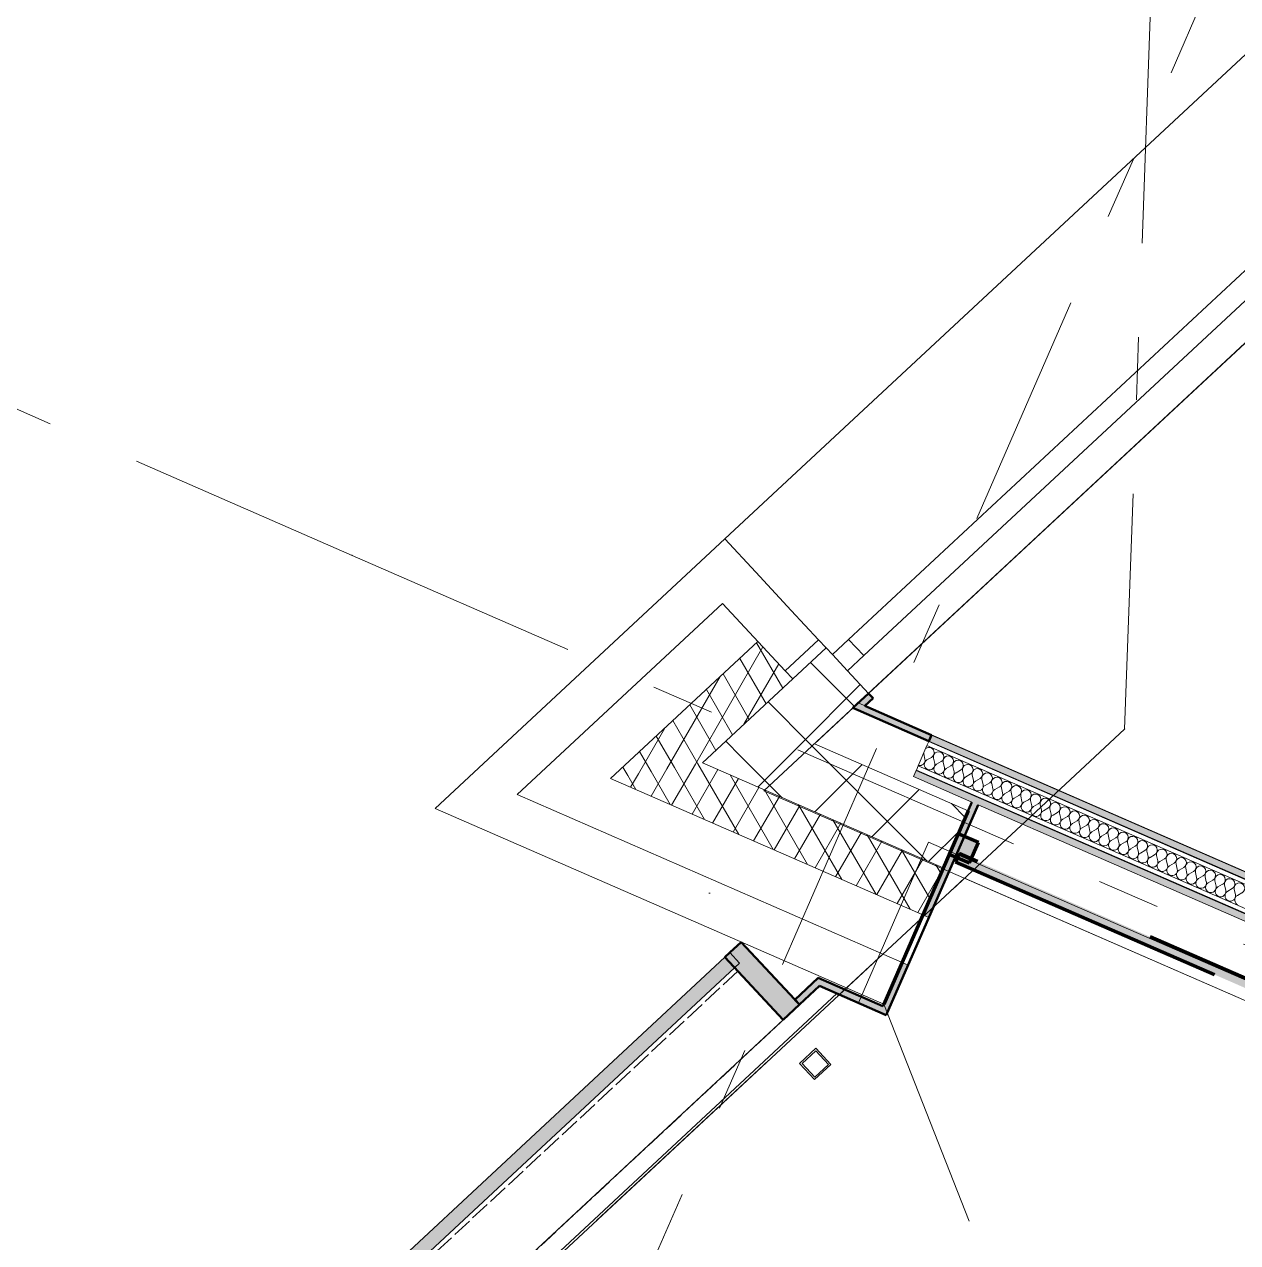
# Model space of a CAD drawing. Header units: millimetres. Extents: x -50172 to 258853, y -59787 to 25069.
# Drawn here: x 167537 to 170266, y -1132 to 1608 of the extents above; entities that cross this region are included whole.
import ezdxf
from ezdxf.enums import TextEntityAlignment as Align

# ---------------------------------------------------------------- set-up
doc = ezdxf.new("R2010")
doc.units = ezdxf.units.MM
doc.header["$MEASUREMENT"] = 0
for name, pattern in [('Double Dashed', [1093.611073, 529.166651, -211.666656, 141.111112, -211.666656]), ('Hidden Line', [55, 45, -10]), ('Long Dashed', [1058.333302, 634.99999, -423.333311])]:
    doc.linetypes.add(name, pattern=pattern)
for name, color, linetype, lineweight in [('0_Pen_No__1', 7, 'Continuous', 13), ('A-20-M_Floor_Slab_Pen_No__89', 8, 'Continuous', 20), ('A-25-M_Wall_Ext_Existing_HUB_Pen_No__1', 7, 'Continuous', 13), ('A-25-M_Wall_Int_Pen_No__1', 7, 'Continuous', 13), ('ArchiCAD Windows_Pen_No__1', 7, 'Continuous', 13), ('ArchiCAD Windows_Pen_No__83', 8, 'Continuous', 20), ('COLUMN.IFC Import_Pen_No__2', 8, 'Continuous', 15), ('Demolished_A-25-M_Curtain_Wall_Pen_No__175', 1, 'Continuous', 35), ('Demolished_A-25-M_Curtain_Wall_Pen_No__177', 1, 'Continuous', 70), ('Demolished_A-25-M_Wall_Ext_Existing_HUB_Pen_No__177', 1, 'Continuous', 70), ('New_A-20-M_Floor_Slab_Pen_No__89', 8, 'Continuous', 20), ('New_A-25-M_Curtain_Wall_Pen_No__1', 7, 'Continuous', 13), ('New_A-25-M_Curtain_Wall_Pen_No__155', 5, 'Continuous', 35), ('New_A-25-M_Curtain_Wall_Pen_No__87', 8, 'Continuous', 20), ('New_ArchiCAD Zone Stamps_Pen_No__9', 7, 'Continuous', 13)]:
    doc.layers.add(name, color=color, linetype=linetype, lineweight=lineweight)
for name, color, linetype in [('A-15-MG_Structural_Grid', 7, 'Continuous'), ('A-20-M_Floor_Slab', 7, 'Continuous'), ('A-25-M_Wall_Ext_Existing_HUB', 7, 'Continuous'), ('A-25-M_Wall_Int', 7, 'Continuous'), ('ArchiCAD Windows', 7, 'Continuous'), ('COLUMN.IFC Import', 7, 'Continuous'), ('Demolished_A-25-M_Curtain_Wall', 7, 'Continuous'), ('Demolished_A-25-M_Wall_Ext_Existing_HUB', 7, 'Continuous'), ('New_A-05-M_Gross_Int_Circulation', 7, 'Continuous'), ('New_A-15-MG_Structural_Grid_Phase_2', 7, 'Continuous'), ('New_A-20-M_Floor_Slab', 7, 'Continuous'), ('New_A-25-M_Curtain_Wall', 7, 'Continuous'), ('New_A-35-M_FFE-Zone', 7, 'Continuous')]:
    doc.layers.add(name, color=color, linetype=linetype)
for name, color, linetype, lineweight, true_color in [('A-15-MG_Structural_Grid_Pen_No__163', 7, 'Continuous', 0, 0x750077), ('A-25-M_Wall_Ext_Existing_HUB_Pen_No__103', 7, 'Continuous', 15, 0xa6a6a6), ('A-25-M_Wall_Ext_Existing_HUB_Pen_No__107', 7, 'Continuous', 15, 0xa6a6a6), ('A-25-M_Wall_Ext_Existing_HUB_Pen_No__43', 7, 'Continuous', 30, 0x444444), ('A-25-M_Wall_Int_Pen_No__107', 7, 'Continuous', 15, 0xa6a6a6), ('A-25-M_Wall_Int_Pen_No__27', 7, 'Continuous', 50, 0x2a2a2a), ('ArchiCAD Windows_Pen_No__23', 7, 'Continuous', 30, 0x2a2a2a), ('ArchiCAD Windows_Pen_No__43', 7, 'Continuous', 30, 0x444444), ('New_A-05-M_Gross_Int_Circulation_Pen_No__74', 7, 'Continuous', 20, 0x606060), ('New_A-15-MG_Structural_Grid_Phase_2_Pen_No__222', 7, 'Continuous', 13, 0x65af33), ('New_A-25-M_Curtain_Wall_Pen_No__27', 7, 'Continuous', 50, 0x2a2a2a), ('New_A-35-M_FFE-Zone_Pen_No__74', 7, 'Continuous', 20, 0x606060)]:
    doc.layers.add(name, color=color, linetype=linetype, lineweight=lineweight, true_color=true_color)
doc.styles.add('GENERATED_STYLE_1', font='')
doc.styles.add('GENERATED_STYLE_3', font='')
doc.styles.add('GENERATED_STYLE_4', font='')
doc.styles.get('GENERATED_STYLE_1').set_extended_font_data('Arial', bold=True)
doc.styles.get('GENERATED_STYLE_3').set_extended_font_data('Arial')
doc.styles.get('GENERATED_STYLE_4').set_extended_font_data('Swis721 BT')
pattern_1 = [(103.99, (168558.7, 0), (-1138, 451.3), [0, -965.2, 0, -1079.5, 0, -1031.88]), (73.99, (168558.7, 0), (-1195.1, 1745.3), [0, -520.7, 0, -869.95, 0, -333.38]), (33.994, (168247.2, -716.2), (785.4, 1814.8), [0, -317.5, 0, -1143, 0, -1492.25]), (23.99, (168247.2, -716.2), (250.3, 1972.8), [0, -158.75, 0, -749.3, 0, -857.25])]
pattern_2 = [(60, (168558.73, 0), (-43.3013, 25), []), (120, (168558.73, 0), (43.3013, 25), [])]
pattern_3 = [(45, (168558.73, 0), (-91.924, 91.924), []), (135, (168558.73, 0), (91.924, 91.924), [])]

# ---------------------------------------------------------------- blocks, each defined once
blk = doc.blocks.new('Fabrication Lab B_INB 1104_22_3', base_point=(165972.3, -8487.4))
at = {"layer": 'New_A-35-M_FFE-Zone_Pen_No__74', "linetype": 'Continuous'}
for p, q in [((169570.8, -230.8), (169413.2, -592.4)), ((172763.7, -1619.5), (169570.8, -230.8)), ((169364.5, -571.1), (165572.1, -4100.2)), ((169413.2, -592.4), (169364.5, -571.1))]:
    blk.add_line(p, q, dxfattribs=at)
at = {"layer": 'New_ArchiCAD Zone Stamps_Pen_No__9'}
for tag, height, style, p in [('ROOM_NAME', 250, 'GENERATED_STYLE_1', (165104.6, -6912.5)), ('zoneNameLine2', 250, 'GENERATED_STYLE_1', (164916.1, -7344.7)), ('ROOM_NUMBER', 200, 'GENERATED_STYLE_3', (164727.7, -7765.4)), ('measuredAreaCode', 200, 'GENERATED_STYLE_3', (164570.7, -8125.5)), ('DUMMY_649', 200, 'GENERATED_STYLE_3', (164878.1, -8259.5)), ('DUMMY_650', 200, 'GENERATED_STYLE_3', (165367.4, -8472.9)), ('DUMMY_651', 133.3, 'GENERATED_STYLE_3', (165646.7, -8579.4))]:
    blk.add_attdef(tag, text='', height=height, rotation=336.4404, dxfattribs=dict(at, style=style)).set_placement(p, align=Align.TOP_LEFT)
blk = doc.blocks.new('Hub Circulation-First_INB 1250_23_3', base_point=(174691.3, 2516.9))
at = {"layer": 'New_A-05-M_Gross_Int_Circulation_Pen_No__74', "linetype": 'Continuous'}
for p, q in [((176349.7, 6537.3), (169412.8, 82)), ((169412.8, 82), (174856.2, -2291.6))]:
    blk.add_line(p, q, dxfattribs=at)
at = {"layer": 'New_ArchiCAD Zone Stamps_Pen_No__9'}
for tag, height, style, p in [('ROOM_NAME', 250, 'GENERATED_STYLE_1', (174021, 4364.5)), ('zoneNameLine2', 250, 'GENERATED_STYLE_1', (173832.6, 3932.4)), ('ROOM_NUMBER', 200, 'GENERATED_STYLE_3', (173644.1, 3511.7)), ('measuredAreaCode', 200, 'GENERATED_STYLE_3', (173487.1, 3151.6)), ('DUMMY_649', 200, 'GENERATED_STYLE_3', (173794.5, 3017.5)), ('DUMMY_650', 200, 'GENERATED_STYLE_3', (174283.8, 2804.1)), ('DUMMY_651', 133.3, 'GENERATED_STYLE_3', (174563.1, 2697.6))]:
    blk.add_attdef(tag, text='', height=height, rotation=336.4404, dxfattribs=dict(at, style=style)).set_placement(p, align=Align.TOP_LEFT)
blk = doc.blocks.new('Slab_3_3', base_point=(169200.6, -115.4))
at = {"layer": 'A-20-M_Floor_Slab_Pen_No__89', "linetype": 'Continuous', "flags": 128}
blk.add_lwpolyline([(169200.6, -115.4), (176349.7, 6537.3), (176264.6, 6629.2), (179496.7, 9637), (183785.9, 7766.9), (187907.8, 17219.8), (201698.7, 11206.2), (197247, 997.1), (217780.4, -7956.5), (215006.4, -14317.9), (212120.9, -13059.7), (210006.5, -17908.8)], close=True, dxfattribs=at)
blk = doc.blocks.new('Slab_4_3', base_point=(147232.5, -27554.7))
at = {"layer": 'New_A-20-M_Floor_Slab_Pen_No__89', "linetype": 'Continuous', "flags": 128}
blk.add_lwpolyline([(187966.5, -30364.3), (179548.2, -26693.5), (187500.1, -8457.3), (178544.8, -4552.4), (174604.1, -2834.1), (174736.9, -2529.5), (169651.4, -312), (165550.4, -4128.2), (165550.4, -4128.2), (157825.2, -11317.1)], dxfattribs=at)
blk = doc.blocks.new('Curtain Wall_13_3', base_point=(168558.7, 0))
at = {"layer": 'Demolished_A-25-M_Curtain_Wall_Pen_No__175', "linetype": 'Continuous'}
blk.add_hatch(color=256, dxfattribs=at).paths.add_polyline_path([(169663.3, -277.7), (169683.2, -231.9), (169637.4, -211.9), (169617.4, -257.8)])
at = {"layer": 'Demolished_A-25-M_Curtain_Wall_Pen_No__175', "linetype": 'Continuous', "lineweight": 0, "true_color": 0x3f0000}
blk.add_hatch(color=18, dxfattribs=at).paths.add_polyline_path([(172591.4, -1543.6), (169639.8, -256.6), (169631.8, -274.9), (172583.4, -1562)])
at = {"layer": 'Demolished_A-25-M_Curtain_Wall_Pen_No__177', "linetype": 'Long Dashed'}
for p, q in [((169637.4, -211.9), (169617.4, -257.8)), ((169683.2, -231.9), (169637.4, -211.9)), ((169663.3, -277.7), (169683.2, -231.9)), ((169617.4, -257.8), (169663.3, -277.7)), ((169639.8, -256.6), (169631.8, -274.9)), ((172591.4, -1543.6), (169639.8, -256.6)), ((169631.8, -274.9), (172583.4, -1562))]:
    blk.add_line(p, q, dxfattribs=at)
blk = doc.blocks.new('Curtain Wall_18_3', base_point=(168558.7, 0))
at = {"layer": 'New_A-25-M_Curtain_Wall_Pen_No__155', "linetype": 'Continuous'}
blk.add_hatch(color=256, dxfattribs=at).paths.add_polyline_path([(169243.7, -630.2), (169280.3, -596.2), (169149.5, -455.6), (169112.9, -489.7)])
at = {"layer": 'New_A-25-M_Curtain_Wall_Pen_No__155', "linetype": 'Continuous', "lineweight": 0, "true_color": 0x00003f}
blk.add_hatch(color=178, dxfattribs=at).paths.add_polyline_path([(169145.7, -502.9), (169123.9, -479.4), (166503.6, -2917.8), (166525.4, -2941.2)])
at = {"layer": 'New_A-25-M_Curtain_Wall_Pen_No__1', "linetype": 'Continuous'}
for p, q in [((169112.9, -489.7), (166514.6, -2907.6)), ((169123.9, -479.4), (169145.7, -502.9)), ((169145.7, -502.9), (166525.4, -2941.2))]:
    blk.add_line(p, q, dxfattribs=at)
at = {"layer": 'New_A-25-M_Curtain_Wall_Pen_No__27', "linetype": 'Continuous'}
for p, q in [((169149.5, -455.6), (169123.9, -479.4)), ((169149.5, -455.6), (169280.3, -596.2)), ((169123.9, -479.4), (169112.9, -489.7)), ((169112.9, -489.7), (169243.7, -630.2)), ((169280.3, -596.2), (169243.7, -630.2))]:
    blk.add_line(p, q, dxfattribs=at)
at = {"layer": 'New_A-25-M_Curtain_Wall_Pen_No__87', "linetype": 'Continuous', "flags": 128}
blk.add_lwpolyline([(169243.7, -630.2), (166645.4, -3048.1)], dxfattribs=at)
blk = doc.blocks.new('Window 19_5')
at = {"layer": 'ArchiCAD Windows_Pen_No__1', "linetype": 'Continuous'}
blk.add_line((2817.5, 0), (2817.5, -50), dxfattribs=at)
at = {"layer": 'ArchiCAD Windows_Pen_No__23', "linetype": 'Continuous'}
for p, q in [((-2817.5, 355), (2817.5, 355)), ((-2817.5, -119.5), (2817.5, -119.5))]:
    blk.add_line(p, q, dxfattribs=at)
at = {"layer": 'ArchiCAD Windows_Pen_No__43', "linetype": 'Continuous'}
for p, q in [((2767.5, -50), (2767.5, 0)), ((2767.5, 0), (2817.5, 0)), ((2817.5, -50), (2767.5, -50))]:
    blk.add_line(p, q, dxfattribs=at)
at = {"layer": 'ArchiCAD Windows_Pen_No__83', "linetype": 'Continuous'}
for p, q in [((-2767.5, 0), (2767.5, 0)), ((2767.5, -50), (-2767.5, -50))]:
    blk.add_line(p, q, dxfattribs=at)
blk = doc.blocks.new('Wall_51_3', base_point=(168461.1, -155.4))
at = {"layer": 'A-25-M_Wall_Ext_Existing_HUB_Pen_No__103', "linetype": 'Continuous'}
h = blk.add_hatch(dxfattribs=at)
h.set_pattern_fill('Rigid_Insulation_0003', color=256, style=0, pattern_type=2)
h.set_pattern_definition([(0, (168558.73, 0), (0, 130), []), (90, (168558.73, 0), (-130, 0), [])])
h.paths.add_polyline_path([(169340.5, 206), (169323.5, 224.3), (169248.5, 154.5), (169265.5, 136.2)])
at = {"layer": 'A-25-M_Wall_Ext_Existing_HUB_Pen_No__107', "linetype": 'Continuous'}
h = blk.add_hatch(dxfattribs=at)
h.set_pattern_fill('613_01__ad_AR_SAND_0003', color=256, style=0, pattern_type=2)
h.set_pattern_definition(pattern_1)
h.paths.add_polyline_path([(168461.1, -155.4), (168645.4, -123.9), (169107.4, 306), (169112.6, 450.9)])
h = blk.add_hatch(dxfattribs=at)
h.set_pattern_fill('613_01__ad_AR_SAND_0003', color=256, style=0, pattern_type=2)
h.set_pattern_definition(pattern_1)
h.paths.add_polyline_path([(169107.4, 306), (169248.5, 154.5), (169323.5, 224.3), (169112.6, 450.9)])
h = blk.add_hatch(dxfattribs=at)
h.set_pattern_fill('Batt_Insulation_0003', color=256, style=0, pattern_type=2)
h.set_pattern_definition(pattern_2)
h.paths.add_polyline_path([(168855.7, -88), (169062.5, -52.7), (169265.5, 136.2), (169248.5, 154.5), (169187.1, 220.4)])
h = blk.add_hatch(dxfattribs=at)
h.set_pattern_fill('Concrete_Block_0003', color=256, style=0, pattern_type=2)
h.set_pattern_definition(pattern_3)
h.paths.add_polyline_path([(169340.5, 206), (169062.5, -52.7), (169314.2, -9.7), (169435.9, 103.5), (169388.5, 154.4), (169354.5, 191)])
at = {"layer": 'A-25-M_Wall_Ext_Existing_HUB_Pen_No__1', "linetype": 'Continuous'}
for p, q in [((169112.6, 450.9), (169182.5, 375.9)), ((169112.6, 450.9), (169182.5, 375.9)), ((169182.5, 375.9), (169262.2, 290.2)), ((169182.5, 375.9), (169262.2, 290.2)), ((169107.4, 306), (168645.4, -123.9)), ((169107.4, 306), (169248.5, 154.5)), ((169262.2, 290.2), (169323.5, 224.3)), ((169262.2, 290.2), (169323.5, 224.3)), ((169187.1, 220.4), (168855.7, -88)), ((169340.5, 206), (169354.5, 191)), ((169354.5, 191), (169388.5, 154.4)), ((169388.5, 154.4), (169435.9, 103.5)), ((169265.5, 136.2), (169062.5, -52.7))]:
    blk.add_line(p, q, dxfattribs=at)
at = {"layer": 'A-25-M_Wall_Ext_Existing_HUB_Pen_No__1', "linetype": 'Continuous', "flags": 128}
for points in [[(169112.6, 450.9), (168461.1, -155.4)], [(169314.2, -9.7), (169435.9, 103.5)]]:
    blk.add_lwpolyline(points, dxfattribs=at)
at = {"layer": 'A-25-M_Wall_Ext_Existing_HUB_Pen_No__43', "linetype": 'Continuous'}
for p, q in [((169323.5, 224.3), (169248.5, 154.5)), ((169340.5, 206), (169323.5, 224.3)), ((169265.5, 136.2), (169340.5, 206)), ((169248.5, 154.5), (169265.5, 136.2))]:
    blk.add_line(p, q, dxfattribs=at)
at = {"layer": 'ArchiCAD Windows', "color": 251, "linetype": 'Continuous', "lineweight": 20, "true_color": 0x606060, "xscale": -0.9999999999999997, "zscale": 1000, "rotation": 42.94041497486561}
blk.add_blockref('Window 19_5', (171417.1, 2110.4), dxfattribs=at)
blk = doc.blocks.new('Wall_172_3', base_point=(169470.2, -595.4))
at = {"layer": 'A-25-M_Wall_Ext_Existing_HUB_Pen_No__107', "linetype": 'Continuous'}
h = blk.add_hatch(dxfattribs=at)
h.set_pattern_fill('Concrete_Block_0003', color=256, style=0, pattern_type=2)
h.set_pattern_definition(pattern_3)
h.paths.add_polyline_path([(169062.5, -52.7), (169603.9, -288.8), (169659.8, -160.5), (169314.2, -9.7)])
h = blk.add_hatch(dxfattribs=at)
h.set_pattern_fill('Batt_Insulation_0003', color=256, style=0, pattern_type=2)
h.set_pattern_definition(pattern_2)
h.paths.add_polyline_path([(168855.7, -88), (169557.9, -394.2), (169603.9, -288.8), (169062.5, -52.7)])
h = blk.add_hatch(dxfattribs=at)
h.set_pattern_fill('613_01__ad_AR_SAND_0003', color=256, style=0, pattern_type=2)
h.set_pattern_definition(pattern_1)
h.paths.add_polyline_path([(168461.1, -155.4), (169470.2, -595.4), (169511.2, -501.5), (168645.4, -123.9)])
at = {"layer": 'A-25-M_Wall_Ext_Existing_HUB_Pen_No__1', "linetype": 'Continuous'}
for p, q in [((169062.5, -52.7), (169603.9, -288.8)), ((168855.7, -88), (169557.9, -394.2)), ((168645.4, -123.9), (169511.2, -501.5))]:
    blk.add_line(p, q, dxfattribs=at)
at = {"layer": 'A-25-M_Wall_Ext_Existing_HUB_Pen_No__1', "linetype": 'Continuous', "flags": 128}
for points in [[(169659.8, -160.5), (169314.2, -9.7)], [(168461.1, -155.4), (169470.2, -595.4)], [(169603.9, -288.8), (169659.8, -160.5)], [(169557.9, -394.2), (169603.9, -288.8)], [(169470.2, -595.4), (169511.2, -501.5)]]:
    blk.add_lwpolyline(points, dxfattribs=at)
blk = doc.blocks.new('Wall_173_3', base_point=(173077.8, -2168.5))
at = {"layer": 'Demolished_A-25-M_Wall_Ext_Existing_HUB_Pen_No__177', "linetype": 'Long Dashed', "flags": 128}
blk.add_lwpolyline([(169659.8, -160.5), (169470.2, -595.4)], dxfattribs=at)
blk = doc.blocks.new('*X549', base_point=(168558.7, 0))
at = {"layer": 'A-25-M_Wall_Int_Pen_No__107', "linetype": 'Continuous'}
for p, q in [((169560.1, -32.7), (169562.8, -44.3)), ((169577.5, -40.3), (169567.2, -46.2)), ((169581.9, -42.2), (169584.7, -53.8)), ((169599.4, -49.8), (169589, -55.7)), ((169603.7, -51.7), (169606.5, -63.3)), ((169621.2, -59.3), (169610.8, -65.2)), ((169625.6, -61.2), (169628.3, -72.8)), ((169643, -68.9), (169632.7, -74.7)), ((169647.4, -70.8), (169650.1, -82.3)), ((169664.8, -78.4), (169654.5, -84.2)), ((169669.2, -80.3), (169672, -91.9)), ((169686.7, -87.9), (169676.3, -93.8)), ((169691, -89.8), (169693.8, -101.4)), ((169708.5, -97.4), (169698.1, -103.3)), ((169712.9, -99.3), (169715.6, -110.9)), ((169730.3, -106.9), (169720, -112.8)), ((169734.7, -108.8), (169737.4, -120.4)), ((169752.1, -116.4), (169741.8, -122.3)), ((169756.5, -118.3), (169759.3, -129.9)), ((169774, -126), (169763.6, -131.8)), ((169778.3, -127.9), (169781.1, -139.4)), ((169795.8, -135.5), (169785.4, -141.3)), ((169800.2, -137.4), (169802.9, -149)), ((169817.6, -145), (169807.3, -150.9)), ((169822, -146.9), (169824.7, -158.5)), ((169839.4, -154.5), (169829.1, -160.4)), ((169843.8, -156.4), (169846.5, -168)), ((169861.3, -164), (169850.9, -169.9)), ((169865.6, -165.9), (169868.4, -177.5)), ((169883.1, -173.5), (169872.7, -179.4)), ((169887.5, -175.4), (169890.2, -187)), ((169904.9, -183.1), (169894.6, -188.9)), ((169909.3, -185), (169912, -196.5)), ((169926.7, -192.6), (169916.4, -198.4)), ((169931.1, -194.5), (169933.8, -206.1)), ((169948.6, -202.1), (169938.2, -208)), ((169952.9, -204), (169955.7, -215.6)), ((169970.4, -211.6), (169960, -217.5)), ((169974.8, -213.5), (169977.5, -225.1)), ((169992.2, -221.1), (169981.9, -227)), ((169996.6, -223), (169999.3, -234.6)), ((170014, -230.6), (170003.7, -236.5)), ((170018.4, -232.5), (170021.1, -244.1)), ((170035.9, -240.2), (170025.5, -246)), ((170040.2, -242.1), (170043, -253.6)), ((170057.7, -249.7), (170047.3, -255.5)), ((170062.1, -251.6), (170064.8, -263.2)), ((170079.5, -259.2), (170069.2, -265.1)), ((170083.9, -261.1), (170086.6, -272.7)), ((170101.3, -268.7), (170091, -274.6)), ((170105.7, -270.6), (170108.4, -282.2)), ((170123.2, -278.2), (170112.8, -284.1)), ((170127.5, -280.1), (170130.3, -291.7)), ((170145, -287.7), (170134.6, -293.6)), ((170149.4, -289.6), (170152.1, -301.2)), ((170166.8, -297.3), (170156.5, -303.1)), ((170171.2, -299.2), (170173.9, -310.7)), ((170188.6, -306.8), (170178.3, -312.6)), ((170193, -308.7), (170195.7, -320.3)), ((170210.5, -316.3), (170200.1, -322.2)), ((170214.8, -318.2), (170217.6, -329.8)), ((170232.3, -325.8), (170221.9, -331.7)), ((170236.7, -327.7), (170239.4, -339.3)), ((170254.1, -335.3), (170243.8, -341.2)), ((170258.5, -337.2), (170261.2, -348.8)), ((170275.9, -344.8), (170265.6, -350.7))]:
    blk.add_line(p, q, dxfattribs=at)
for centre, start, end in [((169571.7, -29.9), 299.5705, 126.6634), ((169551.2, -47), 254.0277, 13.3103), ((169571.7, -29.9), 186.2175, 193.3103), ((169573.1, -56.5), 119.5705, 246.4404), ((169573.1, -56.5), 246.4404, 13.3103), ((169593.5, -39.5), 299.5705, 193.3103), ((169615.3, -49), 299.5705, 193.3103), ((169637.1, -58.5), 299.5705, 193.3103), ((169594.9, -66), 119.5705, 246.4404), ((169594.9, -66), 246.4404, 13.3103), ((169616.7, -75.6), 119.5705, 246.4404), ((169616.7, -75.6), 246.4404, 13.3103), ((169638.5, -85.1), 119.5705, 246.4404), ((169659, -68), 299.5705, 193.3103), ((169680.8, -77.5), 299.5705, 193.3103), ((169702.6, -87.1), 299.5705, 193.3103), ((169638.5, -85.1), 246.4404, 13.3103), ((169660.4, -94.6), 119.5705, 246.4404), ((169660.4, -94.6), 246.4404, 13.3103), ((169682.2, -104.1), 119.5705, 246.4404), ((169682.2, -104.1), 246.4404, 13.3103), ((169704, -113.6), 119.5705, 246.4404), ((169724.4, -96.6), 299.5705, 193.3103), ((169746.3, -106.1), 299.5705, 193.3103), ((169768.1, -115.6), 299.5705, 193.3103), ((169704, -113.6), 246.4404, 13.3103), ((169725.8, -123.2), 119.5705, 246.4404), ((169725.8, -123.2), 246.4404, 13.3103), ((169747.7, -132.7), 119.5705, 246.4404), ((169747.7, -132.7), 246.4404, 13.3103), ((169769.5, -142.2), 119.5705, 246.4404), ((169789.9, -125.1), 299.5705, 193.3103), ((169811.7, -134.6), 299.5705, 193.3103), ((169833.6, -144.2), 299.5705, 193.3103), ((169769.5, -142.2), 246.4404, 13.3103), ((169791.3, -151.7), 119.5705, 246.4404), ((169791.3, -151.7), 246.4404, 13.3103), ((169813.1, -161.2), 119.5705, 246.4404), ((169813.1, -161.2), 246.4404, 13.3103), ((169835, -170.7), 119.5705, 246.4404), ((169855.4, -153.7), 299.5705, 193.3103), ((169877.2, -163.2), 299.5705, 193.3103), ((169899, -172.7), 299.5705, 193.3103), ((169835, -170.7), 246.4404, 13.3103), ((169856.8, -180.3), 119.5705, 246.4404), ((169856.8, -180.3), 246.4404, 13.3103), ((169878.6, -189.8), 119.5705, 246.4404), ((169878.6, -189.8), 246.4404, 13.3103), ((169900.4, -199.3), 119.5705, 246.4404), ((169920.9, -182.2), 299.5705, 193.3103), ((169942.7, -191.7), 299.5705, 193.3103), ((169964.5, -201.3), 299.5705, 193.3103), ((169900.4, -199.3), 246.4404, 13.3103), ((169922.3, -208.8), 119.5705, 246.4404), ((169922.3, -208.8), 246.4404, 13.3103), ((169944.1, -218.3), 119.5705, 246.4404), ((169944.1, -218.3), 246.4404, 13.3103), ((169965.9, -227.8), 119.5705, 246.4404), ((169986.3, -210.8), 299.5705, 193.3103), ((170008.2, -220.3), 299.5705, 193.3103), ((170030, -229.8), 299.5705, 193.3103), ((169965.9, -227.8), 246.4404, 13.3103), ((169987.7, -237.4), 119.5705, 246.4404), ((169987.7, -237.4), 246.4404, 13.3103), ((170009.6, -246.9), 119.5705, 246.4404), ((170009.6, -246.9), 246.4404, 13.3103), ((170031.4, -256.4), 119.5705, 246.4404), ((170051.8, -239.3), 299.5705, 193.3103), ((170073.6, -248.8), 299.5705, 193.3103), ((170095.5, -258.4), 299.5705, 193.3103), ((170031.4, -256.4), 246.4404, 13.3103), ((170053.2, -265.9), 119.5705, 246.4404), ((170053.2, -265.9), 246.4404, 13.3103), ((170075, -275.4), 119.5705, 246.4404), ((170075, -275.4), 246.4404, 13.3103), ((170117.3, -267.9), 299.5705, 193.3103), ((170139.1, -277.4), 299.5705, 193.3103), ((170096.9, -284.9), 119.5705, 246.4404), ((170096.9, -284.9), 246.4404, 13.3103), ((170118.7, -294.5), 119.5705, 246.4404), ((170118.7, -294.5), 246.4404, 13.3103), ((170140.5, -304), 119.5705, 246.4404), ((170140.5, -304), 246.4404, 13.3103), ((170160.9, -286.9), 299.5705, 193.3103), ((170182.8, -296.4), 299.5705, 193.3103), ((170204.6, -305.9), 299.5705, 193.3103), ((170162.3, -313.5), 119.5705, 246.4404), ((170162.3, -313.5), 246.4404, 13.3103), ((170184.2, -323), 119.5705, 246.4404), ((170184.2, -323), 246.4404, 13.3103), ((170206, -332.5), 119.5705, 246.4404), ((170226.4, -315.5), 299.5705, 193.3103), ((170248.2, -325), 299.5705, 193.3103), ((170270.1, -334.5), 299.5705, 193.3103), ((170206, -332.5), 246.4404, 13.3103), ((170227.8, -342), 119.5705, 246.4404), ((170227.8, -342), 246.4404, 13.3103), ((170249.6, -351.6), 119.5705, 246.4404), ((170249.6, -351.6), 246.4404, 13.3103), ((170271.5, -361.1), 119.5705, 246.4404)]:
    blk.add_arc(centre, 11.9, start, end, dxfattribs=at)
blk = doc.blocks.new('Wall_174_3', base_point=(172902.6, -1551))
at = {"layer": 'A-25-M_Wall_Int_Pen_No__107', "linetype": 'Continuous'}
for points in [[(172929.7, -1451.5), (169577.8, 10), (169571.8, -3.7), (172923.7, -1465.3)], [(172817, -1497.3), (169543.1, -69.7), (169537.1, -83.5), (172811, -1511.1)]]:
    blk.add_hatch(color=256, dxfattribs=at).paths.add_polyline_path(points)
at = {"layer": 'A-25-M_Wall_Int_Pen_No__107', "linetype": 'Continuous', "lineweight": 0, "true_color": 0x535353}
for points in [[(172920.9, -1464.1), (169571.8, -3.7), (169571.4, -4.6), (172920.5, -1465)], [(172831.1, -1502.4), (169543.5, -68.8), (169543.1, -69.7), (172830.5, -1503.2), (172830.8, -1503)]]:
    blk.add_hatch(color=251, dxfattribs=at).paths.add_polyline_path(points)
at = {"layer": 'A-25-M_Wall_Int_Pen_No__1', "linetype": 'Continuous'}
for p, q in [((172899.1, -1466.6), (169567.4, -13.8)), ((172903.1, -1457.4), (169571.4, -4.6)), ((172920.9, -1464.1), (169571.8, -3.7)), ((172817, -1497.3), (169543.1, -69.7)), ((172831.1, -1502.4), (169543.5, -68.8)), ((172837.9, -1494.4), (169547.4, -59.6))]:
    blk.add_line(p, q, dxfattribs=at)
at = {"layer": 'A-25-M_Wall_Int_Pen_No__1', "linetype": 'Continuous', "flags": 128}
for points in [[(169577.8, 10), (169571.8, -3.7)], [(172943.4, -1457.5), (169577.8, 10)], [(169567.4, -13.8), (169547.4, -59.6)], [(169571.4, -4.6), (169567.4, -13.8)], [(169571.8, -3.7), (169571.4, -4.6)], [(169543.1, -69.7), (169537.1, -83.5)], [(169543.5, -68.8), (169543.1, -69.7)], [(169547.4, -59.6), (169543.5, -68.8)], [(169537.1, -83.5), (169668.4, -140.8)], [(169682.2, -146.8), (172811, -1511.1)]]:
    blk.add_lwpolyline(points, dxfattribs=at)
at = {"layer": 'A-25-M_Wall_Int', "color": 250, "lineweight": 50, "true_color": 0x2a2a2a}
blk.add_blockref('*X549', (168558.7, 0), dxfattribs=at)
blk = doc.blocks.new('Wall_175_3', base_point=(169412.8, 82))
at = {"layer": 'A-25-M_Wall_Int_Pen_No__107', "linetype": 'Continuous'}
blk.add_hatch(color=256, dxfattribs=at).paths.add_polyline_path([(169427.7, 75.5), (169446.1, 92.6), (169435.9, 103.5), (169400.8, 70.9)])
at = {"layer": 'A-25-M_Wall_Int_Pen_No__27', "linetype": 'Continuous', "flags": 128}
for points in [[(169435.9, 103.5), (169400.8, 70.9)], [(169427.7, 75.5), (169446.1, 92.6)], [(169446.1, 92.6), (169435.9, 103.5)]]:
    blk.add_lwpolyline(points, dxfattribs=at)
blk = doc.blocks.new('Wall_176_3', base_point=(169577.8, 10))
at = {"layer": 'A-25-M_Wall_Int_Pen_No__107', "linetype": 'Continuous'}
blk.add_hatch(color=256, dxfattribs=at).paths.add_polyline_path([(169577.8, 10), (169427.7, 75.5), (169400.8, 70.9), (169571.8, -3.7)])
at = {"layer": 'A-25-M_Wall_Int_Pen_No__27', "linetype": 'Continuous', "flags": 128}
for points in [[(169400.8, 70.9), (169571.8, -3.7)], [(169577.8, 10), (169427.7, 75.5)], [(169571.8, -3.7), (169577.8, 10)]]:
    blk.add_lwpolyline(points, dxfattribs=at)
blk = doc.blocks.new('Wall_177_3', base_point=(169468.2, -600))
at = {"layer": 'A-25-M_Wall_Int_Pen_No__107', "linetype": 'Continuous'}
for points in [[(169571.7, -400.2), (169682.2, -146.8), (169668.4, -140.8), (169557.9, -394.2)], [(169511.2, -501.5), (169468.2, -600), (169475.9, -619.7), (169524.9, -507.5)]]:
    blk.add_hatch(color=256, dxfattribs=at).paths.add_polyline_path(points)
at = {"layer": 'A-25-M_Wall_Int_Pen_No__1', "linetype": 'Continuous'}
for p, q in [((169571.7, -400.2), (169557.9, -394.2)), ((169511.2, -501.5), (169524.9, -507.5))]:
    blk.add_line(p, q, dxfattribs=at)
at = {"layer": 'A-25-M_Wall_Int_Pen_No__27', "linetype": 'Continuous', "flags": 128}
for points in [[(169475.9, -619.7), (169682.2, -146.8)], [(169668.4, -140.8), (169557.9, -394.2)], [(169511.2, -501.5), (169468.2, -600)]]:
    blk.add_lwpolyline(points, dxfattribs=at)
blk = doc.blocks.new('Wall_178_3', base_point=(169280.3, -596.2))
at = {"layer": 'A-25-M_Wall_Int_Pen_No__107', "linetype": 'Continuous'}
blk.add_hatch(color=256, dxfattribs=at).paths.add_polyline_path([(169280.3, -596.2), (169325.4, -554.1), (169322.4, -536.4), (169270.1, -585.2)])
at = {"layer": 'A-25-M_Wall_Int_Pen_No__27', "linetype": 'Continuous', "flags": 128}
for points in [[(169322.4, -536.4), (169270.1, -585.2)], [(169280.3, -596.2), (169325.4, -554.1)], [(169270.1, -585.2), (169280.3, -596.2)]]:
    blk.add_lwpolyline(points, dxfattribs=at)
blk = doc.blocks.new('Wall_179_3', base_point=(169337.4, -543))
at = {"layer": 'A-25-M_Wall_Int_Pen_No__107', "linetype": 'Continuous'}
blk.add_hatch(color=256, dxfattribs=at).paths.add_polyline_path([(169325.4, -554.1), (169475.9, -619.7), (169468.2, -600), (169322.4, -536.4)])
at = {"layer": 'A-25-M_Wall_Int_Pen_No__27', "linetype": 'Continuous', "flags": 128}
for points in [[(169468.2, -600), (169322.4, -536.4)], [(169325.4, -554.1), (169475.9, -619.7)]]:
    blk.add_lwpolyline(points, dxfattribs=at)
blk = doc.blocks.new('Wall_201_3', base_point=(166646.1, -3048.9))
at = {"layer": 'New_A-25-M_Curtain_Wall_Pen_No__87', "linetype": 'Hidden Line', "flags": 128}
for points in [[(169142, -520.9), (166543.9, -2939.1)], [(169244.2, -630.7), (169142, -520.9)], [(166646.1, -3048.9), (169244.2, -630.7)], [(166543.9, -2939.1), (166646.1, -3048.9)]]:
    blk.add_lwpolyline(points, dxfattribs=at)
blk = doc.blocks.new('Standard grid marker')
at = {"layer": 'A-15-MG_Structural_Grid_Pen_No__163', "linetype": 'Double Dashed'}
blk.add_line((1000, 0), (29726, 0), dxfattribs=at)
at = {"layer": 'A-15-MG_Structural_Grid_Pen_No__163', "style": 'GENERATED_STYLE_4'}
for tag, p in [('AC_MarkerText_1_0', (-500, 41.2)), ('AC_MarkerText_1_1', (31226, 41.2))]:
    blk.add_attdef(tag, text='', height=350, rotation=90, dxfattribs=at).set_placement(p, align=Align.MIDDLE_CENTER)
blk = doc.blocks.new('Standard grid marker_3')
at = {"layer": 'A-15-MG_Structural_Grid_Pen_No__163', "linetype": 'Double Dashed'}
for q in [(0, 0), (74254.8, 0)]:
    blk.add_line((1000, 0), q, dxfattribs=at)
blk.add_point((1000, 0), dxfattribs=at)
blk.add_point((1000, 0), dxfattribs=at)
at = {"layer": 'A-15-MG_Structural_Grid_Pen_No__163', "style": 'GENERATED_STYLE_4'}
for tag, p in [('AC_MarkerText_1_0', (-500, 43.4)), ('AC_MarkerText_1_1', (75754.8, 43.4))]:
    blk.add_attdef(tag, text='', height=350, rotation=360, dxfattribs=at).set_placement(p, align=Align.MIDDLE_CENTER)
blk = doc.blocks.new('Standard grid marker[18]_3', base_point=(171946.4, 1823.7))
at = {"layer": 'New_A-15-MG_Structural_Grid_Phase_2_Pen_No__222', "linetype": 'Double Dashed'}
for q in [(170079.7, 1910.6), (136076.9, -31555.5)]:
    blk.add_line((170011.8, 23.4), q, dxfattribs=at)
blk.add_point((170011.8, 23.4), dxfattribs=at)
at = {"layer": 'New_A-15-MG_Structural_Grid_Phase_2_Pen_No__222', "style": 'GENERATED_STYLE_4'}
blk.add_attdef('AC_MarkerText_1', text='', height=350, rotation=336.4404, dxfattribs=at).set_placement((171402.8, 3183), align=Align.MIDDLE_CENTER)
blk = doc.blocks.new('Discrete Accessory 220')
at = {"layer": 'COLUMN.IFC Import_Pen_No__2', "linetype": 'Continuous'}
for p, q in [((-25, 25), (25, 25)), ((-25, -25), (-25, 25)), ((-21, 21), (-21, -21)), ((21, 21), (-21, 21)), ((21, -21), (21, 21)), ((25, 25), (25, -25)), ((25, -25), (-25, -25)), ((-21, -21), (21, -21))]:
    blk.add_line(p, q, dxfattribs=at)

msp = doc.modelspace()

# ---------------------------------------------------------------- linework, layer by layer
at = {"layer": '0_Pen_No__1', "linetype": 'Continuous'}
msp.add_line((169470.2, -595.4), (169661.9, -1083.5), dxfattribs=at)

# ---------------------------------------------------------------- block references
at = {"layer": 'A-15-MG_Structural_Grid', "color": 8, "linetype": 'Continuous', "lineweight": 15, "zscale": 1000}
for name, p, rotation in [('Standard grid marker', (179907, 23952.4), 246.440411583993), ('Standard grid marker_3', (167357.6, 813.7), 336.440411583993)]:
    msp.add_blockref(name, p, dxfattribs=dict(at, rotation=rotation))
at = {"layer": 'A-20-M_Floor_Slab', "color": 8, "linetype": 'Continuous', "lineweight": 20}
msp.add_blockref('Slab_3_3', (169200.6, -115.4), dxfattribs=at)
at = {"layer": 'A-25-M_Wall_Ext_Existing_HUB', "color": 250, "lineweight": 50, "true_color": 0x2a2a2a}
for name, p in [('Wall_51_3', (168461.1, -155.4)), ('Wall_172_3', (169470.2, -595.4))]:
    msp.add_blockref(name, p, dxfattribs=at)
at = {"layer": 'A-25-M_Wall_Int', "color": 250, "lineweight": 50, "true_color": 0x2a2a2a}
for name, p in [('Wall_175_3', (169412.8, 82)), ('Wall_176_3', (169577.8, 10)), ('Wall_174_3', (172902.6, -1551)), ('Wall_177_3', (169468.2, -600)), ('Wall_178_3', (169280.3, -596.2)), ('Wall_179_3', (169337.4, -543))]:
    msp.add_blockref(name, p, dxfattribs=at)
at = {"layer": 'COLUMN.IFC Import', "linetype": 'Continuous', "zscale": 1000, "rotation": 222.940410901894}
msp.add_blockref('Discrete Accessory 220', (169316, -729.7), dxfattribs=at)
at = {"layer": 'Demolished_A-25-M_Curtain_Wall', "linetype": 'Continuous', "lineweight": 0}
msp.add_blockref('Curtain Wall_13_3', (168558.7, 0), dxfattribs=at)
at = {"layer": 'Demolished_A-25-M_Wall_Ext_Existing_HUB', "color": 1, "lineweight": 70}
msp.add_blockref('Wall_173_3', (173077.8, -2168.5), dxfattribs=at)
at = {"layer": 'New_A-05-M_Gross_Int_Circulation', "linetype": 'Continuous'}
msp.add_blockref('Hub Circulation-First_INB 1250_23_3', (174691.3, 2516.9), dxfattribs=at)
at = {"layer": 'New_A-15-MG_Structural_Grid_Phase_2', "color": 8, "linetype": 'Continuous', "lineweight": 15}
msp.add_blockref('Standard grid marker[18]_3', (171946.4, 1823.7), dxfattribs=at)
at = {"layer": 'New_A-20-M_Floor_Slab', "color": 8, "linetype": 'Continuous', "lineweight": 20}
msp.add_blockref('Slab_4_3', (147232.5, -27554.7), dxfattribs=at)
at = {"layer": 'New_A-25-M_Curtain_Wall', "linetype": 'Continuous', "lineweight": 0}
msp.add_blockref('Curtain Wall_18_3', (168558.7, 0), dxfattribs=at)
at = {"layer": 'New_A-25-M_Curtain_Wall', "color": 250, "lineweight": 50, "true_color": 0x2a2a2a}
msp.add_blockref('Wall_201_3', (166646.1, -3048.9), dxfattribs=at)
at = {"layer": 'New_A-35-M_FFE-Zone', "linetype": 'Continuous'}
msp.add_blockref('Fabrication Lab B_INB 1104_22_3', (165972.3, -8487.4), dxfattribs=at)

doc.saveas('drawing.dxf')
